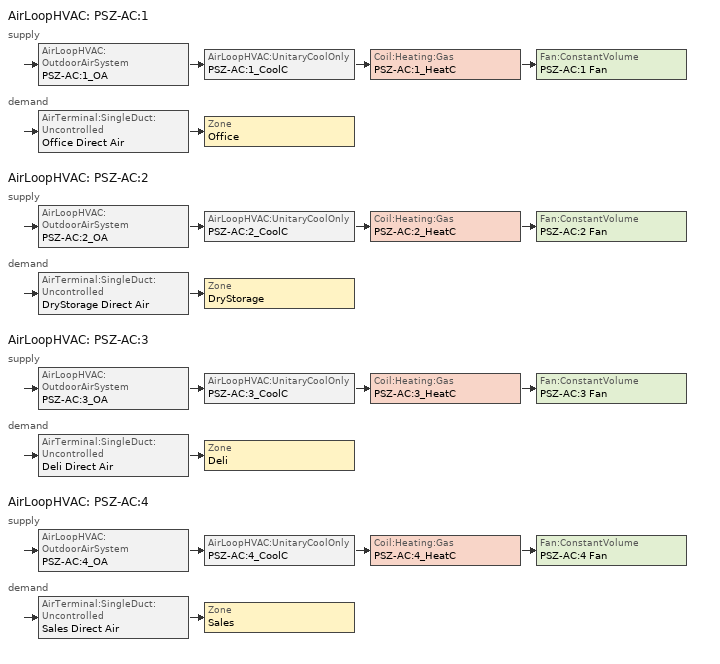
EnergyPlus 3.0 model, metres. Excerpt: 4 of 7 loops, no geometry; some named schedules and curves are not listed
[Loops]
AirLoopHVAC 'PSZ-AC:1'
 supply: AirLoopHVAC:OutdoorAirSystem 'PSZ-AC:1_OA' > AirLoopHVAC:UnitaryCoolOnly 'PSZ-AC:1_CoolC' > Coil:Heating:Gas 'PSZ-AC:1_HeatC' > Fan:ConstantVolume 'PSZ-AC:1 Fan'
 demand: AirTerminal:SingleDuct:Uncontrolled 'Office Direct Air' > Zone 'Office'
AirLoopHVAC 'PSZ-AC:2'
 supply: AirLoopHVAC:OutdoorAirSystem 'PSZ-AC:2_OA' > AirLoopHVAC:UnitaryCoolOnly 'PSZ-AC:2_CoolC' > Coil:Heating:Gas 'PSZ-AC:2_HeatC' > Fan:ConstantVolume 'PSZ-AC:2 Fan'
 demand: AirTerminal:SingleDuct:Uncontrolled 'DryStorage Direct Air' > Zone 'DryStorage'
AirLoopHVAC 'PSZ-AC:3'
 supply: AirLoopHVAC:OutdoorAirSystem 'PSZ-AC:3_OA' > AirLoopHVAC:UnitaryCoolOnly 'PSZ-AC:3_CoolC' > Coil:Heating:Gas 'PSZ-AC:3_HeatC' > Fan:ConstantVolume 'PSZ-AC:3 Fan'
 demand: AirTerminal:SingleDuct:Uncontrolled 'Deli Direct Air' > Zone 'Deli'
AirLoopHVAC 'PSZ-AC:4'
 supply: AirLoopHVAC:OutdoorAirSystem 'PSZ-AC:4_OA' > AirLoopHVAC:UnitaryCoolOnly 'PSZ-AC:4_CoolC' > Coil:Heating:Gas 'PSZ-AC:4_HeatC' > Fan:ConstantVolume 'PSZ-AC:4 Fan'
 demand: AirTerminal:SingleDuct:Uncontrolled 'Sales Direct Air' > Zone 'Sales'
[ComponentCost:LineItem]
Name | Line Item Type | Item | Cost per Each | Quantity | Cost per Unit of Output Capacity
Infiltration:Office | General | Office | 1 | 0.0617
People:Office | General | Office | 1 | 4.7797
LIGHTING EQUIP:Office | Lights | Office |  |  | 1
ElectricEquipment:Office:MiscPlug | General | Office | 1 | 0.717
Infiltration:DryStorage | General | DryStorage | 1 | 0.3371
People:DryStorage | General | DryStorage | 1 | 22.3258
LIGHTING EQUIP:DryStorage | Lights | DryStorage |  |  | 1
ElectricEquipment:DryStorage:MiscPlug | General | DryStorage | 1 | 5.0186
Infiltration:Deli | General | Deli | 1 | 0.1104
People:Deli | General | Deli | 1 | 19.3483
LIGHTING EQUIP:Deli | Lights | Deli |  |  | 1
ElectricEquipment:Deli:MiscPlug | General | Deli | 1 | 12.0899
GasEquipment:Deli:MiscGas | General | Deli | 1 | 6.0449
Infiltration:Sales | General | Sales | 1 | 0.7876
People:Sales | General | Sales | 1 | 200.1773
LIGHTING EQUIP:Sales | Lights | Sales |  |  | 1
ElectricEquipment:Sales:MiscPlug | General | Sales | 1 | 12.5082
[Sizing:Zone] Zone Cooling Design Supply Air Temperature {C}=14; Zone Heating Design Supply Air Temperature {C}=40; Zone Cooling Design Supply Air Humidity Ratio {kg-H20/kg-air}=0.0085; Zone Heating Design Supply Air Humidity Ratio {kg-H20/kg-air}=0.008; Outdoor Air Method=Flow/Zone; Outside Air Flow per Zone Floor Area=0; Zone Sizing Factor=0; Cooling Design Air Flow Method {Flow/Zone | DesignDay}=DesignDay; Cooling Design Air Flow Rate=0; Cooling Minimum Air Flow=0; Cooling Minimum Air Flow Fraction=0; Heating Design Air Flow Method {Flow/Zone | DesignDay}=DesignDay; Heating Design Air Flow Rate=0
Name | Outside Air Flow per Zone {m3/s}
Office | 0.00477969
DryStorage | 0.932834
Deli | 0.337078
Sales | 3.48741
[ZoneControl:Thermostat] Control Type Schedule=Dual Zone Control Type Sched
Name | Zone | Control 1
Office Thermostat | Office | Office DualSPSched
DryStorage Thermostat | DryStorage | DryStorage DualSPSched
Deli Thermostat | Deli | Deli DualSPSched
Sales Thermostat | Sales | Sales DualSPSched
[ThermostatSetpoint:DualSetpoint] Heating Setpoint Temperature Schedule=HtgSetP_Sch; Cooling Setpoint Temperature Schedule=ClgSetP_Sch
Office DualSPSched; DryStorage DualSPSched; Deli DualSPSched; Sales DualSPSched
[Zone equipment]
Office: Office Direct Air
DryStorage: DryStorage Direct Air
Deli: Deli Direct Air
Sales: Sales Direct Air
[AirTerminal:SingleDuct:Uncontrolled] Availability Schedule=ALWAYS_ON; Maximum Air Flow Rate {m3/s}=AUTOSIZE
Office Direct Air; DryStorage Direct Air; Deli Direct Air; Sales Direct Air
[SetpointManager:SingleZone:Reheat] Control Variable=Temperature; Minimum Supply Air Temperature C=10; Maximum Supply Air Temperature C=50
Name | Control Zone | Setpoint Node or NodeList
SupAirTemp MngrOffice | Office | PSZ-AC:1 Supply Equipment Outlet Node
SupAirTemp MngrDryStorage | DryStorage | PSZ-AC:2 Supply Equipment Outlet Node
SupAirTemp MngrDeli | Deli | PSZ-AC:3 Supply Equipment Outlet Node
SupAirTemp MngrSales | Sales | PSZ-AC:4 Supply Equipment Outlet Node
[Refrigeration:Case] Availablility Schedule=ALWAYS_ON; Rated Ambient Temperature {C}=23.88; Rated Ambient Relative Humidity {%}=55; Latent Case Credit Curve Type=CaseTemperatureMethod; Case Lighting Schedule=BLDG_LIGHT_SCH; Fraction Of Lighting Energy To Case=1; Minimum Anti-Sweat Heater Power per Unit Length {W/m}=0; Under Case HVAC Return Air Fraction=0
Name | Zone | Rated Total Cooling Capacity per Unit length {W/m} | Rated Latent Heat Ratio | Rated Runtime Fraction | Case Length {m} | Case Operating Temperature {C} | Latent Case Credit Curve | Standard Case Fan Power per Unit Length {W/m} | Operating Case Fan Power per Unit Length {W/m} | Standard Case Lighting Power per Unit Length {W/m} | Case Anti-Sweat Heater Power per Unit Length {W/m} | Anti-Sweat Heater Control Type {******} | Humidity At Zero Anti-Sweat Heater Energy {%} | Case Height {m} | Fraction of Anti-Sweat Heater Energy To Case | Case Defrost Power per Unit Length {W/m} | Case Defrost Type {*******} | Case Defrost Schedule | Case Defrost Drip-Down Schedule | Defrost Energy Correction Curve Type | Refrigerated Case Restocking Schedule | Case Credit Fraction Schedule | Case Defrost Type | Anti-Sweat Heater Control Type
Deli_Case:1_ MULTIDECKDIARYANDDELICASE | Deli | 1442.25 | 0.3 | 0.85 | 3 | 2.2 | Deli_Case:1_ MULTIDECKDIARYANDDELICASEMultiShelfVertical_LatentEnergyMult | 87.6 | 87.6 | 38.7 | 65.6 | None | 0 | 0 | 0.2 | 0 | OffCycle | Deli_Case:1_ MULTIDECKDIARYANDDELICASE_CaseDefrost2aDaySched | Deli_Case:1_ MULTIDECKDIARYANDDELICASE_CaseDripDown2aDaySched | None | Deli_Case:1_ MULTIDECKDIARYANDDELICASE_CaseStockingSched | Deli_Case:1_ MULTIDECKDIARYANDDELICASE_CaseCreditReduxSched
Deli_Case:2_WALKINFREEZER | Deli | 461.52 | 0.1 | 0.4 | 4.8 | 2.2 | Deli_Case:2_WALKINFREEZERSingleShelfHorizontal_LatentEnergyMult | 97.1 | 97.1 | 26.25 | 0 | None | 0 | 0 | 0 | 511.8 |  | Deli_Case:2_WALKINFREEZER_CaseDefrost2aDaySched | Deli_Case:2_WALKINFREEZER_CaseDripDown2aDaySched | None | Deli_Case:2_WALKINFREEZER_WalkInStockingSched | Deli_Case:2_WALKINFREEZER_CaseCreditReduxSched | ELECTRIC
Sales_Case:1_MEATDISPLAYCASE | Sales | 1442.25 | 0.1 | 0.85 | 33.58 | 2.2 | Sales_Case:1_MEATDISPLAYCASE_SingleShelfHorizontal_LatentEnergyMult | 87.6 | 87.6 | 38.7 | 65.6 | LINEAR | 35 | 1.5 | 0.2 | 443 |  | Sales_Case:1_MEATDISPLAYCASE_CaseDefrost2aDaySched | Sales_Case:1_MEATDISPLAYCASE_CaseDripDown2aDaySched |  | Sales_Case:1_MEATDISPLAYCASE_CaseStockingSched |  | ELECTRIC
Sales_Case:2_ MULTIDECKDIARYANDDELICASE | Sales | 1442.25 | 0.3 | 0.85 | 49.25 | 2.2 | Sales_Case:2_ MULTIDECKDIARYANDDELICASEMultiShelfVertical_LatentEnergyMult | 41 | 41 | 60 | 0 | None | 0 | 0 | 0.2 | 0 | OffCycle | Sales_Case:2_ MULTIDECKDIARYANDDELICASE_CaseDefrost2aDaySched | Sales_Case:2_ MULTIDECKDIARYANDDELICASE_CaseDripDown2aDaySched | None | Sales_Case:2_ MULTIDECKDIARYANDDELICASE_CaseStockingSched | Sales_Case:2_ MULTIDECKDIARYANDDELICASE_CaseCreditReduxSched
Sales_Case:3_GLASSDOORFROZENFOOD | Sales | 538.44 | 0.13 | 0.85 | 81.69 | -15 | Sales_Case:3_GLASSDOORFROZENFOODSingleShelfHorizontal_LatentEnergyMult | 65.6 | 65.6 | 108.3 | 233 |  | 1.5 | 1.5 | 0.2 | 1312 |  | Sales_Case:3_GLASSDOORFROZENFOOD_CaseDefrost2aDaySched | Sales_Case:3_GLASSDOORFROZENFOOD_CaseDripDown2aDaySched |  | Sales_Case:3_GLASSDOORFROZENFOOD_CaseStockingSched | Sales_Case:3_GLASSDOORFROZENFOOD_CaseCreditReduxSched | ELECTRIC | HeatBalanceMethod
Sales_Case:4_OPENWELLICECREAMDISPLAYCASE | Sales | 528.83 | 0.1 | 0.85 | 39.01 | -12 | Sales_Case:4_OPENWELLICECREAMDISPLAYCASESingleShelfHorizontal_LatentEnergyMult | 32.8 | 32.8 | 0 | 78.7 | LINEAR | 35 | 1.5 | 0.2 | 1378 |  | Sales_Case:4_OPENWELLICECREAMDISPLAYCASE_CaseDefrost2aDaySched | Sales_Case:4_OPENWELLICECREAMDISPLAYCASE_CaseDripDown2aDaySched | None | Sales_Case:4_OPENWELLICECREAMDISPLAYCASE_CaseStockingSched | Sales_Case:4_OPENWELLICECREAMDISPLAYCASE_CaseCreditReduxSched | ELECTRIC
Sales_Case:5_WALKINFREEZER | Sales | 461.52 | 0.1 | 0.4 | 10.44 | 2.2 | Sales_Case:5_WALKINFREEZERSingleShelfHorizontal_LatentEnergyMult | 97 | 97 | 26.25 | 0 | None | 0 | 0 | 0 | 511.8 |  | Sales_Case:5_WALKINFREEZER_CaseDefrost2aDaySched | Sales_Case:5_WALKINFREEZER_CaseDripDown2aDaySched | None | Sales_Case:5_WALKINFREEZER_WalkInStockingSched | Sales_Case:5_WALKINFREEZER_CaseCreditReduxSched | ELECTRIC
Sales_Case:6_WALKINFREEZER | Sales | 461.52 | 0.1 | 0.4 | 96.66 | 2.2 | Sales_Case:6_WALKINFREEZERSingleShelfHorizontal_LatentEnergyMult | 63 | 63 | 26.25 | 0 | None | 0 | 0 | 0 | 0 |  | Sales_Case:6_WALKINFREEZER_CaseDefrost2aDaySched | Sales_Case:6_WALKINFREEZER_CaseDripDown2aDaySched | None | Sales_Case:6_WALKINFREEZER_WalkInStockingSched | Sales_Case:6_WALKINFREEZER_CaseCreditReduxSched | NONE
Sales_Case:7_WALKINFREEZER | Sales | 615.36 | 0.1 | 0.4 | 38.1 | -23.3 | Sales_Case:7_WALKINFREEZERSingleShelfHorizontal_LatentEnergyMult | 105 | 105 | 26.25 | 0 | None | 0 | 0 | 0 | 761.15 |  | Sales_Case:7_WALKINFREEZER_CaseDefrost2aDaySched | Sales_Case:7_WALKINFREEZER_CaseDripDown2aDaySched | None | Sales_Case:7_WALKINFREEZER_WalkInStockingSched | Sales_Case:7_WALKINFREEZER_CaseCreditReduxSched | ELECTRIC
[Refrigeration:CompressorRack] Heat Rejection Location {OUTDOORS | ZONE}=OUTDOORS; Design Condenser Fan Power {W}=4500; Condenser Type=AIRCOOLED
Name | Design Compressor Rack COP {W/W} | Compressor Rack COP As Function Of Temperature Curve | Condenser Fan Power As Function Of Temperature Curve | Refrigeration Case 1 | Refrigeration Case 2 | Refrigeration Case 3 | Refrigeration Case 4 | Condenser Fan Power Function of Temperature Curve
RACKA | 2.5 | RACKA_RackCOPfTCurve | RACKA_RackCondFanCurve | Deli_Case:1_ MULTIDECKDIARYANDDELICASE | Sales_Case:1_MEATDISPLAYCASE | Sales_Case:2_ MULTIDECKDIARYANDDELICASE | Produce_Case:1_ MULTIDECKDIARYANDDELICASE
RACKC | 2.5 | RACKC_RackCOPfTCurve | RACKC_RackCondFanCurve | Deli_Case:2_WALKINFREEZER | Sales_Case:5_WALKINFREEZER | Sales_Case:6_WALKINFREEZER | Bakery_Case:1_WALKINFREEZER
RACKB | 1.3 | RACKB_RackCOPfTCurve |  | Sales_Case:3_GLASSDOORFROZENFOOD | Sales_Case:4_OPENWELLICECREAMDISPLAYCASE |  |  | RACKB_RackCondFanCurve2
RACKD | 1.3 | RACKD_RackCOPfTCurve |  | Sales_Case:7_WALKINFREEZER |  |  |  | RACKD_RackCondFanCurve2
[AirLoopHVAC] Design Supply Air Flow Rate {m3/s}=AUTOSIZE
PSZ-AC:1; PSZ-AC:2; PSZ-AC:3; PSZ-AC:4
[SetpointManager:MixedAir]
Name | Control Variable {Temperature} | Control Variable | Setpoint Node or NodeList
PSZ-AC:1_CoolC SAT Manager; PSZ-AC:2_CoolC SAT Manager; PSZ-AC:3_CoolC SAT Manager; PSZ-AC:4_CoolC SAT Manager | Temperature
PSZ-AC:1_HeatC MixedAir Manager |  | Temperature | PSZ-AC:1_HeatC-PSZ-AC:1 FanNode
PSZ-AC:1_OAMixed Air Temp Manager |  | Temperature | PSZ-AC:1_OA-PSZ-AC:1_CoolCNode
PSZ-AC:2_HeatC MixedAir Manager |  | Temperature | PSZ-AC:2_HeatC-PSZ-AC:2 FanNode
PSZ-AC:2_OAMixed Air Temp Manager |  | Temperature | PSZ-AC:2_OA-PSZ-AC:2_CoolCNode
PSZ-AC:3_HeatC MixedAir Manager |  | Temperature | PSZ-AC:3_HeatC-PSZ-AC:3 FanNode
PSZ-AC:3_OAMixed Air Temp Manager |  | Temperature | PSZ-AC:3_OA-PSZ-AC:3_CoolCNode
PSZ-AC:4_HeatC MixedAir Manager |  | Temperature | PSZ-AC:4_HeatC-PSZ-AC:4 FanNode
PSZ-AC:4_OAMixed Air Temp Manager |  | Temperature | PSZ-AC:4_OA-PSZ-AC:4_CoolCNode
[Sizing:System] Type Of Load To Size On {Sensible}=Sensible; Design Outdoor Air Flow Rate {m3/s}=AUTOSIZE; Minimum System Air Flow Ratio=0.3; Preheat Design Temperature {C}=7; Preheat Design Humidity Ratio {kg-H2O/kg-air}=0.008; Precool Design Temperature {C}=12.8; Precool Design Humidity Ratio {kg-H2O/kg-air}=0.008; Central Cooling Design Supply Air Temperature {C}=12.8; Central Heating Design Supply Air Temperature {C}=40; Sizing Option {Coincident | NonCoincident}=NonCoincident; 100% Outdoor Air in Cooling {Yes | No}=No; 100% Outdoor Air in Heating {Yes | No}=No; Central Cooling Design Supply Air Humidity Ratio {kg-H2O/kg-air}=0.0085; Central Heating Design Supply Air Humidity Ratio {kg-H2O/kg-air}=0.008; Cooling Design Air Flow Method=DesignDay; Cooling Design Air Flow Rate {m3/s}=0; Heating Design Air Flow Method=DesignDay; Heating Design Air Flow Rate {m3/s}=0
PSZ-AC:1; PSZ-AC:2; PSZ-AC:3; PSZ-AC:4
[Controller:OutdoorAir] Minimum Outdoor Air Flow Rate {m3/s}=AUTOSIZE; Maximum Outdoor Air Flow Rate {m3/s}=AUTOSIZE; Economizer Control Type=NoEconomizer; Economizer Control Action Type=ModulateFlow; Economizer Maximum Limit Dry-Bulb Temperature {C}=28; Economizer Maximum Limit Enthalpy {J/kg}=64000; Economizer Minimum Limit Dry-Bulb Temperature {C}=0; Lockout Type=NoLockout; Minimum Limit Type=FixedMinimum; Minimum Outdoor Air Schedule=MinOA_Sched
PSZ-AC:1_OA_Controller; PSZ-AC:2_OA_Controller; PSZ-AC:3_OA_Controller; PSZ-AC:4_OA_Controller
[AirLoopHVAC:UnitaryCoolOnly] Availablility Schedule=ALWAYS_ON
Name | Cooling Coil
PSZ-AC:1_CoolC | PSZ-AC:1_CoolC DXCoil
PSZ-AC:2_CoolC | PSZ-AC:2_CoolC DXCoil
PSZ-AC:3_CoolC | PSZ-AC:3_CoolC DXCoil
PSZ-AC:4_CoolC | PSZ-AC:4_CoolC DXCoil
[Coil:Cooling:DX:SingleSpeed] Availablility Schedule=ALWAYS_ON; Rated Total Cooling Capacity {W}=AUTOSIZE; Rated Sensible Heat Ratio=AUTOSIZE; Rated COP=2.78429; Rated Air Flow Rate {m3/s}=AUTOSIZE; Supply Air Fan Operating Mode=ContinuousFanWithCyclingCompressor
Name | Total Cooling Capacity Function of Temperature Curve | Total Cooling Capacity Function of Flow Fraction Curve Name) | Energy Input Ratio Function of Temperature Curve | Energy Input Ratio Function of Flow Fraction Curve | Part Load Fraction Correlation Curve
PSZ-AC:1_CoolC DXCoil | PSZ-AC:1_CoolCLennoxStandard10Ton_TGA120S2B_CapFT | PSZ-AC:1_CoolCLennoxStandard10Ton_TGA120S2B_CapFF | PSZ-AC:1_CoolCLennoxStandard10Ton_TGA120S2B_EIRFT | PSZ-AC:1_CoolCLennoxStandard10Ton_TGA120S2B_EIRFFF | PSZ-AC:1_CoolCLennoxStandard10Ton_TGA120S2B_PLR
PSZ-AC:2_CoolC DXCoil | PSZ-AC:2_CoolCLennoxStandard10Ton_TGA120S2B_CapFT | PSZ-AC:2_CoolCLennoxStandard10Ton_TGA120S2B_CapFF | PSZ-AC:2_CoolCLennoxStandard10Ton_TGA120S2B_EIRFT | PSZ-AC:2_CoolCLennoxStandard10Ton_TGA120S2B_EIRFFF | PSZ-AC:2_CoolCLennoxStandard10Ton_TGA120S2B_PLR
PSZ-AC:3_CoolC DXCoil | PSZ-AC:3_CoolCLennoxStandard10Ton_TGA120S2B_CapFT | PSZ-AC:3_CoolCLennoxStandard10Ton_TGA120S2B_CapFF | PSZ-AC:3_CoolCLennoxStandard10Ton_TGA120S2B_EIRFT | PSZ-AC:3_CoolCLennoxStandard10Ton_TGA120S2B_EIRFFF | PSZ-AC:3_CoolCLennoxStandard10Ton_TGA120S2B_PLR
PSZ-AC:4_CoolC DXCoil | PSZ-AC:4_CoolCLennoxStandard10Ton_TGA120S2B_CapFT | PSZ-AC:4_CoolCLennoxStandard10Ton_TGA120S2B_CapFF | PSZ-AC:4_CoolCLennoxStandard10Ton_TGA120S2B_EIRFT | PSZ-AC:4_CoolCLennoxStandard10Ton_TGA120S2B_EIRFFF | PSZ-AC:4_CoolCLennoxStandard10Ton_TGA120S2B_PLR
[Coil:Heating:Gas] Availablility Schedule=ALWAYS_ON; Gas Burner Efficiency=0.8; Nominal Capacity {W}=AUTOSIZE
PSZ-AC:1_HeatC; PSZ-AC:2_HeatC; PSZ-AC:3_HeatC; PSZ-AC:4_HeatC
[Fan:ConstantVolume] Availablility Schedule=HVACOperationSchd; Fan Efficiency=0.263678; Pressure Rise {Pa}=500; Maximum Flow Rate {m3/s}=AUTOSIZE; Motor Efficiency=0.825; Motor In Airstream Fraction=1
PSZ-AC:1 Fan; PSZ-AC:2 Fan; PSZ-AC:3 Fan; PSZ-AC:4 Fan
[Schedule:Compact]
ALWAYS_ON; MinOA_Sched: Through: 12/31, For: AllDays, Until: 24:00, 1
BLDG_LIGHT_SCH: Through: 12/31, For: Weekdays, Until: 06:00, 0.05, Until: 08:00, 0.2, Until: 09:00, 0.5, Until: 18:00, 0.9, Until: 20:00, 0.6, Until: 21:00, 0.5, Until: 22:00, 0.2, Until: 24:00, 0.05, For: Saturday, Until: 06:00, 0.05, Until: 08:00, 0.1, Until: 09:00, 0.3, Until: 10:00, 0.6, Until: 18:00, 0.9, Until: 19:00, 0.5, Until: 21:00, 0.3, Until: 22:00, 0.1, Until: 24:00, 0.05, For: SummerDesignDay, Until: 24:00, 1, For: WinterDesignDay, Until: 24:00, 0, For: Sunday Holidays AllOtherDays, Until: 06:00, 0.05, Until: 10:00, 0.1, Until: 12:00, 0.4, Until: 17:00, 0.6, Until: 18:00, 0.4, Until: 22:00, 0.2, Until: 24:00, 0.05
Dual Zone Control Type Sched: Through: 12/31, For: AllDays, Until: 24:00, 4
Deli_Case:1_ MULTIDECKDIARYANDDELICASE_CaseDefrost2aDaySched; Deli_Case:2_WALKINFREEZER_CaseDefrost2aDaySched; Sales_Case:1_MEATDISPLAYCASE_CaseDefrost2aDaySched; Sales_Case:2_ MULTIDECKDIARYANDDELICASE_CaseDefrost2aDaySched; Sales_Case:4_OPENWELLICECREAMDISPLAYCASE_CaseDefrost2aDaySched; Sales_Case:5_WALKINFREEZER_CaseDefrost2aDaySched; Sales_Case:6_WALKINFREEZER_CaseDefrost2aDaySched; Sales_Case:7_WALKINFREEZER_CaseDefrost2aDaySched: ON/OFF, Through: 12/31, For:AllDays, Interpolate:Yes, Until: 11:00, 0, Until: 11:20, 1, Until: 23:00, 0, Until: 23:20, 1, Until: 24:00, 0
Deli_Case:1_ MULTIDECKDIARYANDDELICASE_CaseDripDown2aDaySched; Deli_Case:2_WALKINFREEZER_CaseDripDown2aDaySched; Sales_Case:1_MEATDISPLAYCASE_CaseDripDown2aDaySched; Sales_Case:2_ MULTIDECKDIARYANDDELICASE_CaseDripDown2aDaySched; Sales_Case:4_OPENWELLICECREAMDISPLAYCASE_CaseDripDown2aDaySched; Sales_Case:5_WALKINFREEZER_CaseDripDown2aDaySched; Sales_Case:6_WALKINFREEZER_CaseDripDown2aDaySched; Sales_Case:7_WALKINFREEZER_CaseDripDown2aDaySched: ON/OFF, Through: 12/31, For:AllDays, Interpolate:Yes, Until: 11:00, 0, Until: 11:30, 1, Until: 23:00, 0, Until: 23:30, 1, Until: 24:00, 0
Deli_Case:1_ MULTIDECKDIARYANDDELICASE_CaseStockingSched; Sales_Case:1_MEATDISPLAYCASE_CaseStockingSched; Sales_Case:2_ MULTIDECKDIARYANDDELICASE_CaseStockingSched; Sales_Case:3_GLASSDOORFROZENFOOD_CaseStockingSched; Sales_Case:4_OPENWELLICECREAMDISPLAYCASE_CaseStockingSched: Any Number, Through: 12/31, For:AllDays, Until: 13:00, 0, Until: 14:00, 50, Until: 15:00, 35, Until: 24:00, 0
Deli_Case:1_ MULTIDECKDIARYANDDELICASE_CaseCreditReduxSched; Sales_Case:2_ MULTIDECKDIARYANDDELICASE_CaseCreditReduxSched; Sales_Case:3_GLASSDOORFROZENFOOD_CaseCreditReduxSched; Sales_Case:4_OPENWELLICECREAMDISPLAYCASE_CaseCreditReduxSched: Fraction, Through: 12/31, For:AllDays, Interpolate:No, Until: 7:00, 0.2, Until: 21:00, 0.6, Until: 24:00, 0.2
Deli_Case:2_WALKINFREEZER_WalkInStockingSched; Sales_Case:5_WALKINFREEZER_WalkInStockingSched; Sales_Case:6_WALKINFREEZER_WalkInStockingSched; Sales_Case:7_WALKINFREEZER_WalkInStockingSched: Any Number, Through: 12/31, For: Tuesday Friday, Until: 4:00, 0, Until: 5:00, 725, Until: 6:00, 417, Until: 7:00, 290, Until: 24:00, 0, For: AllOtherDays, Until: 4:00, 0, Until: 5:00, 125, Until: 6:00, 117, Until: 7:00, 90, Until: 19:00, 0, Until: 20:00, 125, Until: 21:00, 117, Until: 22:00, 90, Until: 24:00, 0
Deli_Case:2_WALKINFREEZER_CaseCreditReduxSched; Sales_Case:5_WALKINFREEZER_CaseCreditReduxSched; Sales_Case:6_WALKINFREEZER_CaseCreditReduxSched; Sales_Case:7_WALKINFREEZER_CaseCreditReduxSched: Fraction, Through: 12/31, For:AllDays, Interpolate:No, Until: 7:00, 0.2, Until: 21:00, 0.4, Until: 24:00, 0.2
Sales_Case:3_GLASSDOORFROZENFOOD_CaseDefrost2aDaySched: ON/OFF, Through: 12/31, For:AllDays, Interpolate:Yes, Until: 8:00, 0, Until: 8:17, 1, Until: 18:00, 0, Until: 18:17, 1, Until: 24:00, 0
Sales_Case:3_GLASSDOORFROZENFOOD_CaseDripDown2aDaySched: ON/OFF, Through: 12/31, For:AllDays, Interpolate:Yes, Until: 8:00, 0, Until: 8:22, 1, Until: 18:00, 0, Until: 18:22, 1, Until: 24:00, 0
[Curve:Cubic] Minimum Value of x=-35; Maximum Value of x=20
Name | Coefficient1 Constant | Coefficient2 x | Coefficient3 x**2 | Coefficient4 x**3
Deli_Case:1_ MULTIDECKDIARYANDDELICASEMultiShelfVertical_LatentEnergyMult; Sales_Case:2_ MULTIDECKDIARYANDDELICASEMultiShelfVertical_LatentEnergyMult | 0.0265263 | 0.00107803 | 6.02558e-05 | 1.23732e-06
Deli_Case:2_WALKINFREEZERSingleShelfHorizontal_LatentEnergyMult; Sales_Case:3_GLASSDOORFROZENFOODSingleShelfHorizontal_LatentEnergyMult; Sales_Case:5_WALKINFREEZERSingleShelfHorizontal_LatentEnergyMult; Sales_Case:6_WALKINFREEZERSingleShelfHorizontal_LatentEnergyMult; Sales_Case:7_WALKINFREEZERSingleShelfHorizontal_LatentEnergyMult | 0.0236 | 0.0006 | 0 | 0
Sales_Case:1_MEATDISPLAYCASE_SingleShelfHorizontal_LatentEnergyMult; Sales_Case:4_OPENWELLICECREAMDISPLAYCASESingleShelfHorizontal_LatentEnergyMult | 0.0204 | 0.0002 | 0 | 0
[Curve:Quadratic] Maximum Value of x=35
Name | Coefficient1 Constant | Coefficient2 x | Coefficient3 x**2 | Minimum Value of x
RACKA_RackCOPfTCurve; RACKC_RackCOPfTCurve; RACKB_RackCOPfTCurve; RACKD_RackCOPfTCurve | 1.7603 | -0.0377 | 0.0004 | 10
RACKA_RackCondFanCurve; RACKC_RackCondFanCurve | 0.3 | 0.02 | 0 | 10
RACKB_RackCondFanCurve2; RACKD_RackCondFanCurve2 | 0 | 0.0286 | 0 | 0
